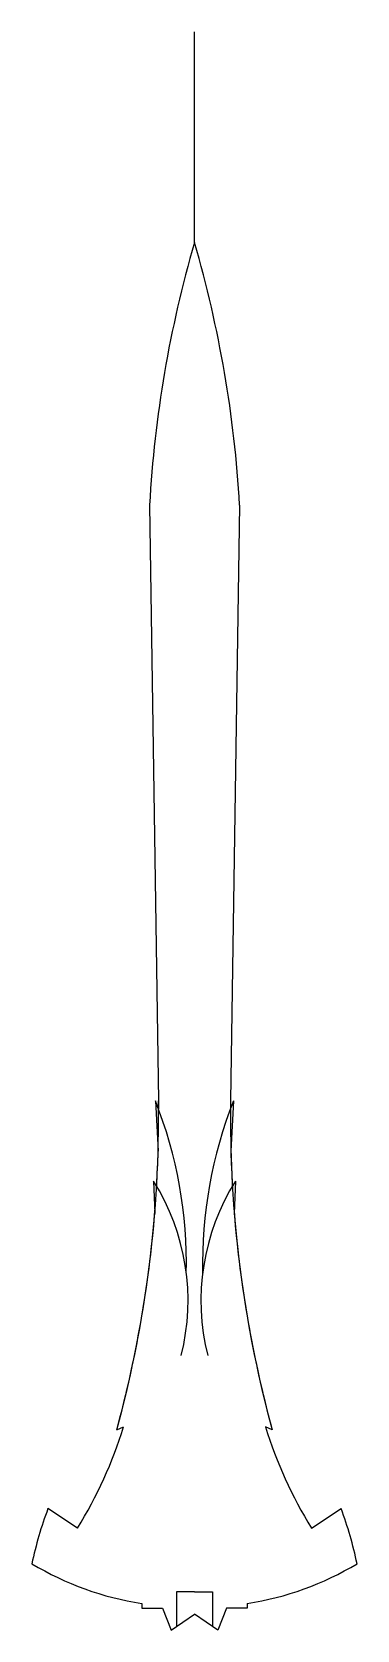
# Model space of a CAD drawing. Header units: inches. Extents: x 56 to 283, y -458 to 656.
import ezdxf

# ---------------------------------------------------------------- set-up
doc = ezdxf.new("R2010")
doc.units = ezdxf.units.IN
doc.header["$MEASUREMENT"] = 0

# ---------------------------------------------------------------- blocks, each defined once
blk = doc.blocks.new('block 2')
at = {"color": 7, "lineweight": 25, "true_color": 0xffffff}
blk.add_open_spline([(160.2, -267), (170.7, -225.5), (163.8, -181.5), (140.9, -145.3)], degree=3, dxfattribs=at)
blk = doc.blocks.new('block 3')
at = {"color": 7, "lineweight": 25, "true_color": 0xffffff}
blk.add_open_spline([(115.2, -318.8), (135.7, -244), (145.5, -166.7), (144.3, -89.2)], degree=3, dxfattribs=at)
blk = doc.blocks.new('block 4')
at = {"color": 7, "lineweight": 25, "true_color": 0xffffff}
blk.add_lwpolyline([(140.9, -145.3), (141.7, -167.8)], dxfattribs=at)
blk = doc.blocks.new('block 5')
at = {"color": 7, "lineweight": 25, "true_color": 0xffffff}
blk.add_open_spline([(163.8, -209.6), (164.7, -168.4), (157.3, -127.5), (142.2, -89.2)], degree=3, dxfattribs=at)
blk = doc.blocks.new('block 6')
at = {"color": 7, "lineweight": 25, "true_color": 0xffffff}
blk.add_lwpolyline([(142.2, -89.2), (144.1, -124.3)], dxfattribs=at)
blk = doc.blocks.new('block 7')
at = {"color": 7, "lineweight": 25, "true_color": 0xffffff}
blk.add_open_spline([(169.5, 509.5), (152.1, 449.8), (141.5, 388.3), (138.1, 326.3)], degree=3, dxfattribs=at)
blk = doc.blocks.new('block 8')
at = {"color": 7, "lineweight": 25, "true_color": 0xffffff}
blk.add_lwpolyline([(138.1, 326.3), (144.3, -89.2)], dxfattribs=at)
blk = doc.blocks.new('block 9')
at = {"color": 7, "lineweight": 25, "true_color": 0xffffff}
blk.add_lwpolyline([(144.3, -89.2), (144.4, -94.9)], dxfattribs=at)
blk = doc.blocks.new('block 10')
at = {"color": 7, "lineweight": 25, "true_color": 0xffffff}
blk.add_lwpolyline([(115.2, -318.8), (119.9, -316.8)], dxfattribs=at)
blk = doc.blocks.new('block 11')
at = {"color": 7, "lineweight": 25, "true_color": 0xffffff}
blk.add_open_spline([(87.7, -387.3), (101.5, -365.3), (112.3, -341.6), (119.9, -316.8)], degree=3, dxfattribs=at)
blk = doc.blocks.new('block 12')
at = {"color": 7, "lineweight": 25, "true_color": 0xffffff}
blk.add_lwpolyline([(87.7, -387.3), (67.1, -373.8)], dxfattribs=at)
blk = doc.blocks.new('block 13')
at = {"color": 7, "lineweight": 25, "true_color": 0xffffff}
blk.add_lwpolyline([(87.7, -387.3), (67.1, -373.8)], dxfattribs=at)
blk = doc.blocks.new('block 14')
at = {"color": 7, "lineweight": 25, "true_color": 0xffffff}
blk.add_open_spline([(67.1, -373.8), (62.4, -386.3), (58.7, -399.1), (55.9, -412.2)], degree=3, dxfattribs=at)
blk = doc.blocks.new('block 15')
at = {"color": 7, "lineweight": 25, "true_color": 0xffffff}
blk.add_open_spline([(55.9, -412.2), (79.5, -426.3), (105.5, -435.8), (132.6, -439.9)], degree=3, dxfattribs=at)
blk = doc.blocks.new('block 16')
at = {"color": 7, "lineweight": 25, "true_color": 0xffffff}
blk.add_lwpolyline([(132.6, -443.3), (147.2, -443.3)], dxfattribs=at)
blk = doc.blocks.new('block 17')
at = {"color": 7, "lineweight": 25, "true_color": 0xffffff}
blk.add_lwpolyline([(132.6, -439.9), (132.6, -443.3)], dxfattribs=at)
blk = doc.blocks.new('block 18')
at = {"color": 7, "lineweight": 25, "true_color": 0xffffff}
blk.add_lwpolyline([(132.6, -443.3), (147.2, -443.3)], dxfattribs=at)
blk = doc.blocks.new('block 19')
at = {"color": 7, "lineweight": 25, "true_color": 0xffffff}
blk.add_lwpolyline([(147.2, -443.3), (153.3, -458.5)], dxfattribs=at)
blk = doc.blocks.new('block 20')
at = {"color": 7, "lineweight": 25, "true_color": 0xffffff}
blk.add_lwpolyline([(147.2, -443.3), (153.3, -458.5)], dxfattribs=at)
blk = doc.blocks.new('block 21')
at = {"color": 7, "lineweight": 25, "true_color": 0xffffff}
blk.add_lwpolyline([(153.3, -458.5), (169.5, -447.3)], dxfattribs=at)
blk = doc.blocks.new('block 22')
at = {"color": 7, "lineweight": 25, "true_color": 0xffffff}
blk.add_lwpolyline([(157, -431.9), (157, -455.9)], dxfattribs=at)
blk = doc.blocks.new('block 23')
at = {"color": 7, "lineweight": 25, "true_color": 0xffffff}
blk.add_lwpolyline([(169.5, -431.9), (157, -431.9)], dxfattribs=at)
blk = doc.blocks.new('block 24')
at = {"color": 7, "lineweight": 25, "true_color": 0xffffff}
blk.add_lwpolyline([(157, -431.9), (157, -455.9)], dxfattribs=at)
blk = doc.blocks.new('block 25')
at = {"color": 7, "lineweight": 25, "true_color": 0xffffff}
blk.add_open_spline([(115.2, -318.8), (128.7, -269.4), (137.6, -218.8), (141.7, -167.8)], degree=3, dxfattribs=at)
blk = doc.blocks.new('block 26')
at = {"color": 7, "lineweight": 25, "true_color": 0xffffff}
blk.add_open_spline([(143, -148.8), (143.5, -140.6), (143.9, -132.5), (144.1, -124.3)], degree=3, dxfattribs=at)
blk = doc.blocks.new('block 27')
at = {"color": 7, "lineweight": 25, "true_color": 0xffffff}
blk.add_lwpolyline([(169.5, 509.5), (169.5, 656.4)], dxfattribs=at)
blk = doc.blocks.new('block 28')
at = {"color": 7, "lineweight": 25, "true_color": 0xffffff}
blk.add_lwpolyline([(251.3, -387.3), (272, -373.8)], dxfattribs=at)
blk = doc.blocks.new('block 29')
at = {"color": 7, "lineweight": 25, "true_color": 0xffffff}
blk.add_lwpolyline([(251.3, -387.3), (272, -373.8)], dxfattribs=at)
blk = doc.blocks.new('block 30')
at = {"color": 7, "lineweight": 25, "true_color": 0xffffff}
blk.add_open_spline([(219.1, -316.8), (226.7, -341.6), (237.6, -365.3), (251.3, -387.3)], degree=3, dxfattribs=at)
blk = doc.blocks.new('block 31')
at = {"color": 7, "lineweight": 25, "true_color": 0xffffff}
blk.add_lwpolyline([(198.1, -145.3), (197.3, -167.8)], dxfattribs=at)
blk = doc.blocks.new('block 32')
at = {"color": 7, "lineweight": 25, "true_color": 0xffffff}
blk.add_lwpolyline([(206.4, -443.3), (191.8, -443.3)], dxfattribs=at)
blk = doc.blocks.new('block 33')
at = {"color": 7, "lineweight": 25, "true_color": 0xffffff}
blk.add_lwpolyline([(194.7, -89.2), (194.7, -94.9)], dxfattribs=at)
blk = doc.blocks.new('block 34')
at = {"color": 7, "lineweight": 25, "true_color": 0xffffff}
blk.add_lwpolyline([(196.8, -89.2), (194.9, -124.3)], dxfattribs=at)
blk = doc.blocks.new('block 35')
at = {"color": 7, "lineweight": 25, "true_color": 0xffffff}
blk.add_open_spline([(198.1, -145.3), (175.3, -181.5), (168.3, -225.5), (178.8, -267)], degree=3, dxfattribs=at)
blk = doc.blocks.new('block 36')
at = {"color": 7, "lineweight": 25, "true_color": 0xffffff}
blk.add_open_spline([(194.9, -124.3), (195.2, -132.5), (195.5, -140.6), (196, -148.8)], degree=3, dxfattribs=at)
blk = doc.blocks.new('block 37')
at = {"color": 7, "lineweight": 25, "true_color": 0xffffff}
blk.add_open_spline([(197.3, -167.8), (201.4, -218.8), (210.3, -269.4), (223.8, -318.8)], degree=3, dxfattribs=at)
blk = doc.blocks.new('block 38')
at = {"color": 7, "lineweight": 25, "true_color": 0xffffff}
blk.add_open_spline([(196.8, -89.2), (181.7, -127.5), (174.3, -168.4), (175.2, -209.6)], degree=3, dxfattribs=at)
blk = doc.blocks.new('block 39')
at = {"color": 7, "lineweight": 25, "true_color": 0xffffff}
blk.add_lwpolyline([(223.8, -318.8), (219.1, -316.8)], dxfattribs=at)
blk = doc.blocks.new('block 40')
at = {"color": 7, "lineweight": 25, "true_color": 0xffffff}
blk.add_lwpolyline([(206.4, -443.3), (191.8, -443.3)], dxfattribs=at)
blk = doc.blocks.new('block 41')
at = {"color": 7, "lineweight": 25, "true_color": 0xffffff}
blk.add_lwpolyline([(191.8, -443.3), (185.7, -458.5)], dxfattribs=at)
blk = doc.blocks.new('block 42')
at = {"color": 7, "lineweight": 25, "true_color": 0xffffff}
blk.add_lwpolyline([(191.8, -443.3), (185.7, -458.5)], dxfattribs=at)
blk = doc.blocks.new('block 43')
at = {"color": 7, "lineweight": 25, "true_color": 0xffffff}
blk.add_lwpolyline([(185.7, -458.5), (169.5, -447.3)], dxfattribs=at)
blk = doc.blocks.new('block 44')
at = {"color": 7, "lineweight": 25, "true_color": 0xffffff}
blk.add_lwpolyline([(182, -431.9), (182, -455.9)], dxfattribs=at)
blk = doc.blocks.new('block 45')
at = {"color": 7, "lineweight": 25, "true_color": 0xffffff}
blk.add_lwpolyline([(169.5, -431.9), (182, -431.9)], dxfattribs=at)
blk = doc.blocks.new('block 46')
at = {"color": 7, "lineweight": 25, "true_color": 0xffffff}
blk.add_lwpolyline([(182, -431.9), (182, -455.9)], dxfattribs=at)
blk = doc.blocks.new('block 47')
at = {"color": 7, "lineweight": 25, "true_color": 0xffffff}
blk.add_lwpolyline([(206.4, -439.9), (206.4, -443.3)], dxfattribs=at)
blk = doc.blocks.new('block 48')
at = {"color": 7, "lineweight": 25, "true_color": 0xffffff}
blk.add_open_spline([(194.7, -89.2), (193.6, -166.7), (203.3, -244), (223.8, -318.8)], degree=3, dxfattribs=at)
blk = doc.blocks.new('block 49')
at = {"color": 7, "lineweight": 25, "true_color": 0xffffff}
blk.add_lwpolyline([(201, 326.3), (194.7, -89.2)], dxfattribs=at)
blk = doc.blocks.new('block 50')
at = {"color": 7, "lineweight": 25, "true_color": 0xffffff}
blk.add_open_spline([(206.4, -439.9), (233.5, -435.8), (259.6, -426.3), (283.1, -412.2)], degree=3, dxfattribs=at)
blk = doc.blocks.new('block 51')
at = {"color": 7, "lineweight": 25, "true_color": 0xffffff}
blk.add_open_spline([(283.1, -412.2), (280.3, -399.1), (276.6, -386.3), (272, -373.8)], degree=3, dxfattribs=at)
blk = doc.blocks.new('block 52')
at = {"color": 7, "lineweight": 25, "true_color": 0xffffff}
blk.add_open_spline([(201, 326.3), (197.5, 388.3), (186.9, 449.8), (169.5, 509.5)], degree=3, dxfattribs=at)

msp = doc.modelspace()

# ---------------------------------------------------------------- block references
for name in ['block 27', 'block 7', 'block 52', 'block 8', 'block 49', 'block 3', 'block 5', 'block 6', 'block 9', 'block 38', 'block 48', 'block 33', 'block 34', 'block 26', 'block 36', 'block 2', 'block 4', 'block 35', 'block 31', 'block 25', 'block 37', 'block 11', 'block 10', 'block 30', 'block 39', 'block 14', 'block 12', 'block 13', 'block 28', 'block 29', 'block 51', 'block 15', 'block 50', 'block 22', 'block 23', 'block 24', 'block 45', 'block 44', 'block 46', 'block 17', 'block 16', 'block 18', 'block 19', 'block 20', 'block 41', 'block 42', 'block 32', 'block 40', 'block 47', 'block 21', 'block 43']:
    msp.add_blockref(name, (0, 0))

doc.saveas('drawing.dxf')
